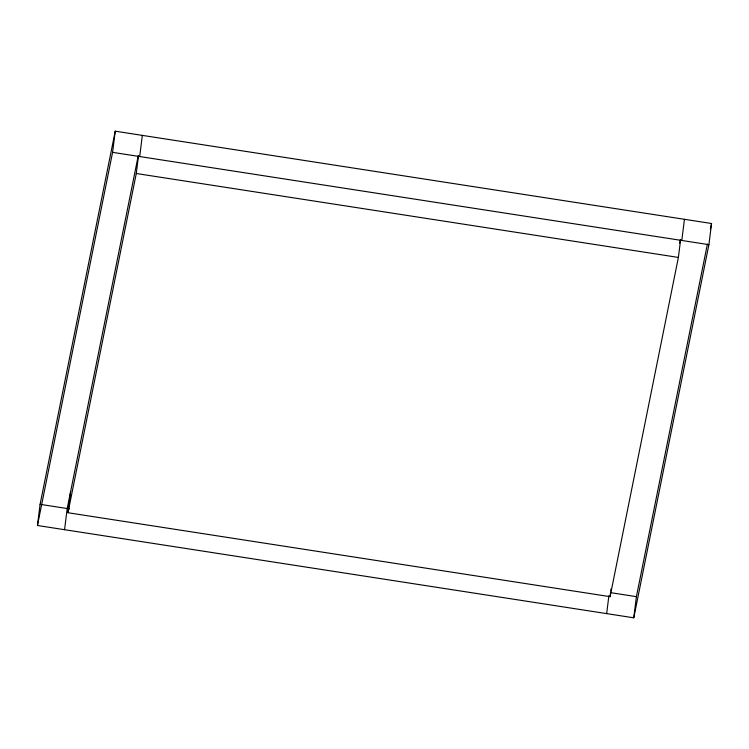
<?xml version="1.0" encoding="UTF-8"?>
<svg xmlns="http://www.w3.org/2000/svg" width="749" height="749" viewBox="0 0 749 749"><rect width="100%" height="100%" fill="white"/><g stroke="black" fill="none" stroke-linecap="round" stroke-linejoin="round"><path stroke-width="1.12" d="M37.45 525.498L40.09 504.339L115.234 131.187L711.55 223.502L708.91 244.661L633.766 617.813L37.45 525.498L112.593 152.347L115.234 131.187M64.554 529.702L67.195 508.534L138.228 155.783M680.616 239.605L678.388 257.431L610.079 596.663L67.972 512.737L70.612 491.569M67.972 512.737L136.281 173.506L138.499 155.68M139.698 156.541L142.338 135.382M606.662 613.618L608.881 595.792M610.079 596.663L610.501 593.32M610.772 591.092L611.053 588.864M633.766 617.813L636.407 596.653L707.402 244.099M681.805 240.466L684.446 219.298M679.643 243.135L680.335 239.699M710.398 229.222L711.55 223.502M112.593 152.347L708.91 244.661M136.281 173.506L678.388 257.431M40.09 504.339L69.507 508.889M610.435 592.628L636.407 596.653"/></g></svg>
